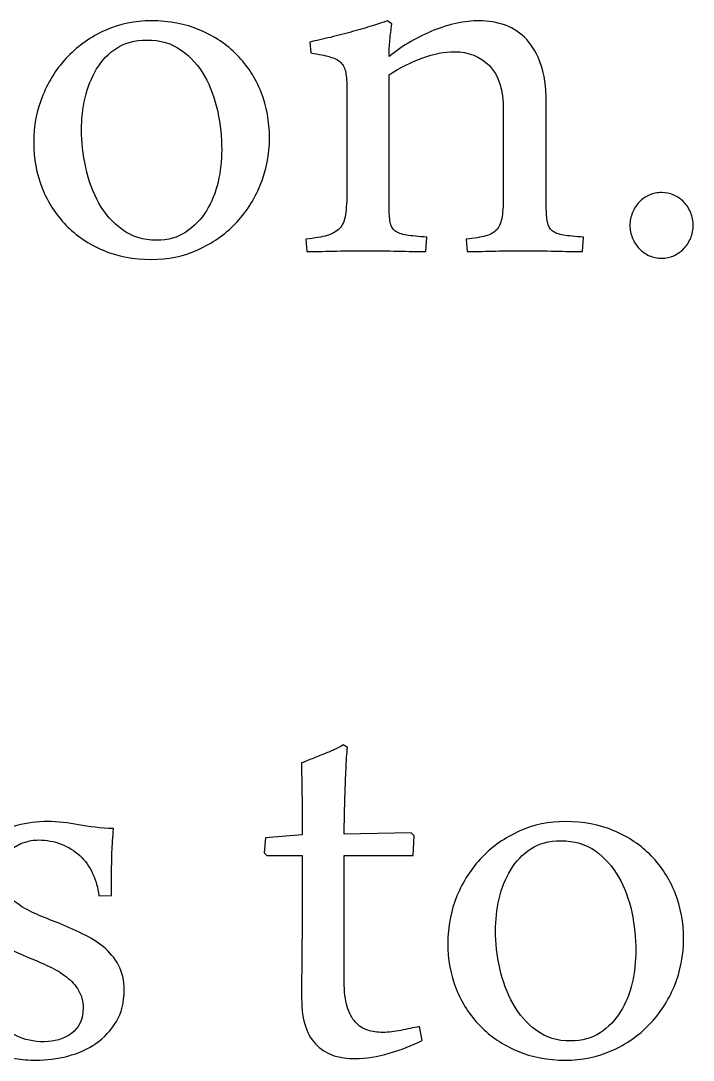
# Model space of a CAD drawing. Extents: x -303 to 288, y -142 to 145.
# Drawn here: x -5.54 to 1.57, y -139.42 to -128.43 of the extents above; entities that cross this region are included whole.
import ezdxf

# ---------------------------------------------------------------- set-up
doc = ezdxf.new("R2010")
doc.units = 0
doc.header["$MEASUREMENT"] = 0
doc.layers.add('LAYER_1', color=7, linetype='CONTINUOUS')

msp = doc.modelspace()

# ---------------------------------------------------------------- linework, layer by layer
at = {"layer": 'LAYER_1', "color": 250}
for points, knots in [([(-5.4036, -129.7187), (-5.4036, -129.5423), (-5.3712, -129.3744), (-5.3063, -129.2178), (-5.3063, -129.2178), (-5.2414, -129.0612), (-5.1539, -128.9243), (-5.041, -128.8086), (-5.041, -128.8086), (-4.9295, -128.6929), (-4.7983, -128.6011), (-4.6473, -128.5334), (-4.6473, -128.5334), (-4.4949, -128.4657), (-4.3326, -128.4318), (-4.1591, -128.4318), (-4.1591, -128.4318), (-3.9714, -128.4318), (-3.8006, -128.4643), (-3.6468, -128.5292), (-3.6468, -128.5292), (-3.4916, -128.5941), (-3.3604, -128.683), (-3.2517, -128.7945), (-3.2517, -128.7945), (-3.1431, -128.9059), (-3.0584, -129.0372), (-2.9991, -129.1867), (-2.9991, -129.1867), (-2.9399, -129.3377), (-2.9102, -129.4972), (-2.9102, -129.6679), (-2.9102, -129.6679), (-2.9102, -129.8471), (-2.9427, -130.0151), (-3.0076, -130.1703), (-3.0076, -130.1703), (-3.0725, -130.3269), (-3.16, -130.4624), (-3.2729, -130.5781), (-3.2729, -130.5781), (-3.3844, -130.6938), (-3.5156, -130.7855), (-3.6694, -130.8533), (-3.6694, -130.8533), (-3.8218, -130.921), (-3.9855, -130.9549), (-4.1591, -130.9549), (-4.1591, -130.9549), (-4.3467, -130.9549), (-4.5161, -130.9224), (-4.6699, -130.8575), (-4.6699, -130.8575), (-4.8223, -130.7926), (-4.9535, -130.7037), (-5.0622, -130.5922), (-5.0622, -130.5922), (-5.1708, -130.4807), (-5.2555, -130.3495), (-5.3147, -130.1999), (-5.3147, -130.1999), (-5.374, -130.0489), (-5.4036, -129.8895), (-5.4036, -129.7187)], [0, 0, 0, 0, 0.0588235, 0.0588235, 0.0588235, 0.0588235, 0.1176471, 0.1176471, 0.1176471, 0.1176471, 0.1764706, 0.1764706, 0.1764706, 0.1764706, 0.2352941, 0.2352941, 0.2352941, 0.2352941, 0.2941176, 0.2941176, 0.2941176, 0.2941176, 0.3529412, 0.3529412, 0.3529412, 0.3529412, 0.4117647, 0.4117647, 0.4117647, 0.4117647, 0.4705882, 0.4705882, 0.4705882, 0.4705882, 0.5294118, 0.5294118, 0.5294118, 0.5294118, 0.5882353, 0.5882353, 0.5882353, 0.5882353, 0.6470588, 0.6470588, 0.6470588, 0.6470588, 0.7058824, 0.7058824, 0.7058824, 0.7058824, 0.7647059, 0.7647059, 0.7647059, 0.7647059, 0.8235294, 0.8235294, 0.8235294, 0.8235294, 0.8823529, 0.8823529, 0.8823529, 0.8823529, 1, 1, 1, 1]), ([(-1.2564, -130.8716), (-1.3453, -130.8716), (-1.4441, -130.8702), (-1.5542, -130.8674), (-1.5542, -130.8674), (-1.6643, -130.8645), (-1.7856, -130.8631), (-1.9183, -130.8631), (-1.9183, -130.8631), (-2.0255, -130.8631), (-2.1327, -130.8645), (-2.2386, -130.8674), (-2.2386, -130.8674), (-2.3444, -130.8702), (-2.4361, -130.8716), (-2.5137, -130.8716), (-2.5137, -130.8716), (-2.5137, -130.8716), (-2.5264, -130.739), (-2.5264, -130.739), (-2.5264, -130.739), (-2.4319, -130.7305), (-2.3571, -130.7192), (-2.3007, -130.7023), (-2.3007, -130.7023), (-2.2442, -130.6853), (-2.2005, -130.6599), (-2.168, -130.6261), (-2.168, -130.6261), (-2.137, -130.5908), (-2.1158, -130.5428), (-2.1059, -130.4807), (-2.1059, -130.4807), (-2.0975, -130.4186), (-2.0918, -130.3354), (-2.0918, -130.231), (-2.0918, -130.231), (-2.0918, -130.231), (-2.0918, -129.1599), (-2.0918, -129.1599), (-2.0918, -129.1599), (-2.0918, -129.0823), (-2.096, -129.0216), (-2.1045, -128.9779), (-2.1045, -128.9779), (-2.113, -128.9342), (-2.1299, -128.8989), (-2.1567, -128.8721), (-2.1567, -128.8721), (-2.1821, -128.8467), (-2.2202, -128.8269), (-2.2724, -128.8128), (-2.2724, -128.8128), (-2.3232, -128.7987), (-2.3896, -128.7846), (-2.4728, -128.7719), (-2.4728, -128.7719), (-2.4728, -128.7719), (-2.4841, -128.6562), (-2.4841, -128.6562), (-2.4841, -128.6562), (-2.4164, -128.6421), (-2.3416, -128.6251), (-2.264, -128.6068), (-2.264, -128.6068), (-2.1849, -128.587), (-2.1087, -128.5673), (-2.034, -128.5461), (-2.034, -128.5461), (-1.9592, -128.5249), (-1.89, -128.5052), (-1.8251, -128.4868), (-1.8251, -128.4868), (-1.7602, -128.4671), (-1.708, -128.4487), (-1.6657, -128.4318), (-1.6657, -128.4318), (-1.6657, -128.4318), (-1.6163, -128.4657), (-1.6163, -128.4657), (-1.6163, -128.4657), (-1.6247, -128.5235), (-1.6318, -128.58), (-1.6374, -128.6364), (-1.6374, -128.6364), (-1.6431, -128.6943), (-1.6459, -128.7507), (-1.6459, -128.8086), (-1.6459, -128.8086), (-1.4963, -128.69), (-1.3383, -128.5983), (-1.1718, -128.532), (-1.1718, -128.532), (-1.0053, -128.4657), (-0.8458, -128.4318), (-0.6948, -128.4318), (-0.6948, -128.4318), (-0.596, -128.4318), (-0.5029, -128.4487), (-0.4154, -128.4798), (-0.4154, -128.4798), (-0.3294, -128.5122), (-0.2532, -128.5616), (-0.1897, -128.6308), (-0.1897, -128.6308), (-0.1276, -128.6999), (-0.0768, -128.7874), (-0.0401, -128.8932), (-0.0401, -128.8932), (-0.002, -128.9991), (0.0164, -129.1289), (0.0164, -129.2799), (0.0164, -129.2799), (0.0164, -129.2799), (0.0164, -130.4003), (0.0164, -130.4003), (0.0164, -130.4003), (0.0164, -130.4666), (0.0206, -130.5188), (0.0291, -130.5597), (0.0291, -130.5597), (0.0375, -130.5993), (0.0545, -130.6303), (0.0799, -130.6529), (0.0799, -130.6529), (0.1067, -130.674), (0.1462, -130.6896), (0.1984, -130.698), (0.1984, -130.698), (0.2506, -130.7065), (0.3212, -130.7136), (0.4087, -130.7192), (0.4087, -130.7192), (0.4087, -130.7192), (0.4002, -130.8716), (0.4002, -130.8716), (0.4002, -130.8716), (0.3127, -130.8716), (0.2153, -130.8702), (0.1095, -130.8674), (0.1095, -130.8674), (0.0037, -130.8645), (-0.1163, -130.8631), (-0.2475, -130.8631), (-0.2475, -130.8631), (-0.3562, -130.8631), (-0.4578, -130.8645), (-0.5565, -130.8674), (-0.5565, -130.8674), (-0.6539, -130.8702), (-0.7414, -130.8716), (-0.819, -130.8716), (-0.819, -130.8716), (-0.819, -130.8716), (-0.8317, -130.739), (-0.8317, -130.739), (-0.8317, -130.739), (-0.7456, -130.7305), (-0.6765, -130.7206), (-0.6243, -130.7065), (-0.6243, -130.7065), (-0.5721, -130.6924), (-0.5326, -130.6698), (-0.5043, -130.6374), (-0.5043, -130.6374), (-0.4775, -130.6063), (-0.4592, -130.5612), (-0.4507, -130.5019), (-0.4507, -130.5019), (-0.4422, -130.4426), (-0.438, -130.3608), (-0.438, -130.2549), (-0.438, -130.2549), (-0.438, -130.2549), (-0.438, -129.3829), (-0.438, -129.3829), (-0.438, -129.3829), (-0.438, -129.1628), (-0.4874, -129.0033), (-0.5848, -128.9059), (-0.5848, -128.9059), (-0.6835, -128.8086), (-0.8063, -128.7592), (-0.9545, -128.7592), (-0.9545, -128.7592), (-1.0603, -128.7592), (-1.1718, -128.7803), (-1.2903, -128.8227), (-1.2903, -128.8227), (-1.4088, -128.8664), (-1.5274, -128.9257), (-1.6459, -129.0033), (-1.6459, -129.0033), (-1.6459, -129.0033), (-1.6459, -130.4003), (-1.6459, -130.4003), (-1.6459, -130.4003), (-1.6459, -130.4666), (-1.6417, -130.5188), (-1.6346, -130.5597), (-1.6346, -130.5597), (-1.629, -130.5993), (-1.6106, -130.6303), (-1.5838, -130.6529), (-1.5838, -130.6529), (-1.5556, -130.674), (-1.5147, -130.6896), (-1.4611, -130.698), (-1.4611, -130.698), (-1.4074, -130.7065), (-1.3355, -130.7136), (-1.2452, -130.7192), (-1.2452, -130.7192), (-1.2452, -130.7192), (-1.2564, -130.8716), (-1.2564, -130.8716)], [0, 0, 0, 0, 0.0181818, 0.0181818, 0.0181818, 0.0181818, 0.0363636, 0.0363636, 0.0363636, 0.0363636, 0.0545455, 0.0545455, 0.0545455, 0.0545455, 0.0727273, 0.0727273, 0.0727273, 0.0727273, 0.0909091, 0.0909091, 0.0909091, 0.0909091, 0.1090909, 0.1090909, 0.1090909, 0.1090909, 0.1272727, 0.1272727, 0.1272727, 0.1272727, 0.1454545, 0.1454545, 0.1454545, 0.1454545, 0.1636364, 0.1636364, 0.1636364, 0.1636364, 0.1818182, 0.1818182, 0.1818182, 0.1818182, 0.2, 0.2, 0.2, 0.2, 0.2181818, 0.2181818, 0.2181818, 0.2181818, 0.2363636, 0.2363636, 0.2363636, 0.2363636, 0.2545455, 0.2545455, 0.2545455, 0.2545455, 0.2727273, 0.2727273, 0.2727273, 0.2727273, 0.2909091, 0.2909091, 0.2909091, 0.2909091, 0.3090909, 0.3090909, 0.3090909, 0.3090909, 0.3272727, 0.3272727, 0.3272727, 0.3272727, 0.3454545, 0.3454545, 0.3454545, 0.3454545, 0.3636364, 0.3636364, 0.3636364, 0.3636364, 0.3818182, 0.3818182, 0.3818182, 0.3818182, 0.4, 0.4, 0.4, 0.4, 0.4181818, 0.4181818, 0.4181818, 0.4181818, 0.4363636, 0.4363636, 0.4363636, 0.4363636, 0.4545455, 0.4545455, 0.4545455, 0.4545455, 0.4727273, 0.4727273, 0.4727273, 0.4727273, 0.4909091, 0.4909091, 0.4909091, 0.4909091, 0.5090909, 0.5090909, 0.5090909, 0.5090909, 0.5272727, 0.5272727, 0.5272727, 0.5272727, 0.5454545, 0.5454545, 0.5454545, 0.5454545, 0.5636364, 0.5636364, 0.5636364, 0.5636364, 0.5818182, 0.5818182, 0.5818182, 0.5818182, 0.6, 0.6, 0.6, 0.6, 0.6181818, 0.6181818, 0.6181818, 0.6181818, 0.6363636, 0.6363636, 0.6363636, 0.6363636, 0.6545455, 0.6545455, 0.6545455, 0.6545455, 0.6727273, 0.6727273, 0.6727273, 0.6727273, 0.6909091, 0.6909091, 0.6909091, 0.6909091, 0.7090909, 0.7090909, 0.7090909, 0.7090909, 0.7272727, 0.7272727, 0.7272727, 0.7272727, 0.7454545, 0.7454545, 0.7454545, 0.7454545, 0.7636364, 0.7636364, 0.7636364, 0.7636364, 0.7818182, 0.7818182, 0.7818182, 0.7818182, 0.8, 0.8, 0.8, 0.8, 0.8181818, 0.8181818, 0.8181818, 0.8181818, 0.8363636, 0.8363636, 0.8363636, 0.8363636, 0.8545455, 0.8545455, 0.8545455, 0.8545455, 0.8727273, 0.8727273, 0.8727273, 0.8727273, 0.8909091, 0.8909091, 0.8909091, 0.8909091, 0.9090909, 0.9090909, 0.9090909, 0.9090909, 0.9272727, 0.9272727, 0.9272727, 0.9272727, 0.9454545, 0.9454545, 0.9454545, 0.9454545, 0.9636364, 0.9636364, 0.9636364, 0.9636364, 1, 1, 1, 1]), ([(-4.1054, -130.7517), (-3.9841, -130.7517), (-3.8797, -130.7234), (-3.7936, -130.6656), (-3.7936, -130.6656), (-3.7061, -130.6063), (-3.6341, -130.5329), (-3.5777, -130.4412), (-3.5777, -130.4412), (-3.5212, -130.3509), (-3.4803, -130.2493), (-3.4535, -130.1364), (-3.4535, -130.1364), (-3.4281, -130.0221), (-3.4154, -129.9092), (-3.4154, -129.7963), (-3.4154, -129.7963), (-3.4154, -129.6651), (-3.4295, -129.5296), (-3.4577, -129.3914), (-3.4577, -129.3914), (-3.4874, -129.2545), (-3.5339, -129.1289), (-3.5974, -129.0174), (-3.5974, -129.0174), (-3.6595, -128.9059), (-3.7428, -128.8142), (-3.843, -128.7423), (-3.843, -128.7423), (-3.9432, -128.6703), (-4.0659, -128.635), (-4.2084, -128.635), (-4.2084, -128.635), (-4.3326, -128.635), (-4.4385, -128.6632), (-4.5245, -128.7197), (-4.5245, -128.7197), (-4.612, -128.7761), (-4.6826, -128.8495), (-4.7376, -128.9412), (-4.7376, -128.9412), (-4.7926, -129.0315), (-4.8336, -129.1345), (-4.8604, -129.2474), (-4.8604, -129.2474), (-4.8858, -129.3603), (-4.8985, -129.4732), (-4.8985, -129.5861), (-4.8985, -129.5861), (-4.8985, -129.7131), (-4.8844, -129.8443), (-4.8533, -129.9826), (-4.8533, -129.9826), (-4.8237, -130.1209), (-4.7757, -130.2465), (-4.7136, -130.3594), (-4.7136, -130.3594), (-4.6501, -130.4723), (-4.5683, -130.5654), (-4.4667, -130.6402), (-4.4667, -130.6402), (-4.3665, -130.715), (-4.2451, -130.7517), (-4.1054, -130.7517)], [0, 0, 0, 0, 0.0588235, 0.0588235, 0.0588235, 0.0588235, 0.1176471, 0.1176471, 0.1176471, 0.1176471, 0.1764706, 0.1764706, 0.1764706, 0.1764706, 0.2352941, 0.2352941, 0.2352941, 0.2352941, 0.2941176, 0.2941176, 0.2941176, 0.2941176, 0.3529412, 0.3529412, 0.3529412, 0.3529412, 0.4117647, 0.4117647, 0.4117647, 0.4117647, 0.4705882, 0.4705882, 0.4705882, 0.4705882, 0.5294118, 0.5294118, 0.5294118, 0.5294118, 0.5882353, 0.5882353, 0.5882353, 0.5882353, 0.6470588, 0.6470588, 0.6470588, 0.6470588, 0.7058824, 0.7058824, 0.7058824, 0.7058824, 0.7647059, 0.7647059, 0.7647059, 0.7647059, 0.8235294, 0.8235294, 0.8235294, 0.8235294, 0.8823529, 0.8823529, 0.8823529, 0.8823529, 1, 1, 1, 1]), ([(1.57, -130.595), (1.57, -130.6416), (1.5615, -130.6867), (1.5432, -130.7291), (1.5432, -130.7291), (1.5262, -130.7714), (1.5008, -130.8095), (1.4712, -130.8406), (1.4712, -130.8406), (1.4402, -130.8716), (1.4049, -130.897), (1.364, -130.9153), (1.364, -130.9153), (1.323, -130.9323), (1.2793, -130.9422), (1.2356, -130.9422), (1.2356, -130.9422), (1.189, -130.9422), (1.1453, -130.9323), (1.1057, -130.9153), (1.1057, -130.9153), (1.0648, -130.897), (1.0295, -130.8716), (0.9999, -130.8406), (0.9999, -130.8406), (0.9703, -130.8095), (0.9449, -130.7714), (0.9279, -130.7291), (0.9279, -130.7291), (0.9096, -130.6867), (0.9011, -130.6416), (0.9011, -130.595), (0.9011, -130.595), (0.9011, -130.5485), (0.9096, -130.5033), (0.9279, -130.4596), (0.9279, -130.4596), (0.9449, -130.4172), (0.9703, -130.3805), (0.9999, -130.3481), (0.9999, -130.3481), (1.0295, -130.317), (1.0648, -130.2916), (1.1057, -130.2747), (1.1057, -130.2747), (1.1453, -130.2564), (1.189, -130.2479), (1.2356, -130.2479), (1.2356, -130.2479), (1.2793, -130.2479), (1.323, -130.2564), (1.364, -130.2747), (1.364, -130.2747), (1.4049, -130.2916), (1.4402, -130.317), (1.4712, -130.3481), (1.4712, -130.3481), (1.5008, -130.3805), (1.5262, -130.4172), (1.5432, -130.4596), (1.5432, -130.4596), (1.5615, -130.5033), (1.57, -130.5485), (1.57, -130.595)], [0, 0, 0, 0, 0.0588235, 0.0588235, 0.0588235, 0.0588235, 0.1176471, 0.1176471, 0.1176471, 0.1176471, 0.1764706, 0.1764706, 0.1764706, 0.1764706, 0.2352941, 0.2352941, 0.2352941, 0.2352941, 0.2941176, 0.2941176, 0.2941176, 0.2941176, 0.3529412, 0.3529412, 0.3529412, 0.3529412, 0.4117647, 0.4117647, 0.4117647, 0.4117647, 0.4705882, 0.4705882, 0.4705882, 0.4705882, 0.5294118, 0.5294118, 0.5294118, 0.5294118, 0.5882353, 0.5882353, 0.5882353, 0.5882353, 0.6470588, 0.6470588, 0.6470588, 0.6470588, 0.7058824, 0.7058824, 0.7058824, 0.7058824, 0.7647059, 0.7647059, 0.7647059, 0.7647059, 0.8235294, 0.8235294, 0.8235294, 0.8235294, 0.8823529, 0.8823529, 0.8823529, 0.8823529, 1, 1, 1, 1]), ([(-2.0864, -136.1138), (-2.092, -136.1802), (-2.0977, -136.2564), (-2.1005, -136.3424), (-2.1005, -136.3424), (-2.1047, -136.4299), (-2.109, -136.516), (-2.1118, -136.6035), (-2.1118, -136.6035), (-2.1146, -136.691), (-2.116, -136.7714), (-2.1174, -136.8476), (-2.1174, -136.8476), (-2.1188, -136.9238), (-2.1203, -136.9845), (-2.1203, -137.0311), (-2.1203, -137.0311), (-2.1203, -137.0311), (-1.4133, -137.0184), (-1.4133, -137.0184), (-1.4133, -137.0184), (-1.4133, -137.0184), (-1.3794, -137.048), (-1.3794, -137.048), (-1.3794, -137.048), (-1.3794, -137.048), (-1.3921, -137.2582), (-1.3921, -137.2582), (-1.3921, -137.2582), (-1.3921, -137.2582), (-2.1203, -137.2582), (-2.1203, -137.2582), (-2.1203, -137.2582), (-2.1203, -137.2582), (-2.1203, -138.5903), (-2.1203, -138.5903), (-2.1203, -138.5903), (-2.1203, -138.6976), (-2.109, -138.785), (-2.0892, -138.8542), (-2.0892, -138.8542), (-2.068, -138.9233), (-2.0398, -138.9784), (-2.0017, -139.0193), (-2.0017, -139.0193), (-1.965, -139.0616), (-1.9213, -139.0898), (-1.8719, -139.104), (-1.8719, -139.104), (-1.8225, -139.1195), (-1.7689, -139.1279), (-1.711, -139.1279), (-1.711, -139.1279), (-1.6504, -139.1279), (-1.5869, -139.1209), (-1.5205, -139.1068), (-1.5205, -139.1068), (-1.4542, -139.0927), (-1.3893, -139.0786), (-1.3258, -139.0659), (-1.3258, -139.0659), (-1.3258, -139.0659), (-1.2976, -139.214), (-1.2976, -139.214), (-1.2976, -139.214), (-1.4048, -139.2662), (-1.5205, -139.3114), (-1.6447, -139.3481), (-1.6447, -139.3481), (-1.7689, -139.3862), (-1.8888, -139.4045), (-2.0045, -139.4045), (-2.0045, -139.4045), (-2.0836, -139.4045), (-2.1584, -139.3946), (-2.2247, -139.3735), (-2.2247, -139.3735), (-2.2924, -139.3523), (-2.3531, -139.317), (-2.4053, -139.2676), (-2.4053, -139.2676), (-2.4575, -139.2183), (-2.4984, -139.1533), (-2.5266, -139.0715), (-2.5266, -139.0715), (-2.5563, -138.9897), (-2.5704, -138.8909), (-2.5704, -138.7723), (-2.5704, -138.7723), (-2.5704, -138.7723), (-2.5704, -138.6609), (-2.5704, -138.6609), (-2.5704, -138.6609), (-2.5704, -138.6101), (-2.5704, -138.5311), (-2.569, -138.421), (-2.569, -138.421), (-2.5676, -138.3095), (-2.5662, -138.1628), (-2.5662, -137.9779), (-2.5662, -137.9779), (-2.5662, -137.9779), (-2.5662, -137.2582), (-2.5662, -137.2582), (-2.5662, -137.2582), (-2.5662, -137.2582), (-2.9387, -137.2582), (-2.9387, -137.2582), (-2.9387, -137.2582), (-2.9387, -137.2582), (-2.9669, -137.23), (-2.9669, -137.23), (-2.9669, -137.23), (-2.9669, -137.23), (-2.9514, -137.0692), (-2.9514, -137.0692), (-2.9514, -137.0692), (-2.9514, -137.0692), (-2.5662, -137.0395), (-2.5662, -137.0395), (-2.5662, -137.0395), (-2.5662, -137.0395), (-2.5662, -136.6966), (-2.5662, -136.6966), (-2.5662, -136.6966), (-2.5662, -136.6275), (-2.5676, -136.5569), (-2.569, -136.4864), (-2.569, -136.4864), (-2.5704, -136.4144), (-2.5704, -136.3453), (-2.5704, -136.2789), (-2.5704, -136.2789), (-2.5295, -136.262), (-2.4857, -136.2451), (-2.442, -136.2267), (-2.442, -136.2267), (-2.3982, -136.2098), (-2.3559, -136.1914), (-2.3136, -136.1759), (-2.3136, -136.1759), (-2.2727, -136.159), (-2.236, -136.1435), (-2.2049, -136.1279), (-2.2049, -136.1279), (-2.1725, -136.1124), (-2.1485, -136.0997), (-2.1315, -136.0884), (-2.1315, -136.0884), (-2.1315, -136.0884), (-2.0864, -136.1138), (-2.0864, -136.1138)], [0, 0, 0, 0, 0.025641, 0.025641, 0.025641, 0.025641, 0.0512821, 0.0512821, 0.0512821, 0.0512821, 0.0769231, 0.0769231, 0.0769231, 0.0769231, 0.1025641, 0.1025641, 0.1025641, 0.1025641, 0.1282051, 0.1282051, 0.1282051, 0.1282051, 0.1538462, 0.1538462, 0.1538462, 0.1538462, 0.1794872, 0.1794872, 0.1794872, 0.1794872, 0.2051282, 0.2051282, 0.2051282, 0.2051282, 0.2307692, 0.2307692, 0.2307692, 0.2307692, 0.2564103, 0.2564103, 0.2564103, 0.2564103, 0.2820513, 0.2820513, 0.2820513, 0.2820513, 0.3076923, 0.3076923, 0.3076923, 0.3076923, 0.3333333, 0.3333333, 0.3333333, 0.3333333, 0.3589744, 0.3589744, 0.3589744, 0.3589744, 0.3846154, 0.3846154, 0.3846154, 0.3846154, 0.4102564, 0.4102564, 0.4102564, 0.4102564, 0.4358974, 0.4358974, 0.4358974, 0.4358974, 0.4615385, 0.4615385, 0.4615385, 0.4615385, 0.4871795, 0.4871795, 0.4871795, 0.4871795, 0.5128205, 0.5128205, 0.5128205, 0.5128205, 0.5384615, 0.5384615, 0.5384615, 0.5384615, 0.5641026, 0.5641026, 0.5641026, 0.5641026, 0.5897436, 0.5897436, 0.5897436, 0.5897436, 0.6153846, 0.6153846, 0.6153846, 0.6153846, 0.6410256, 0.6410256, 0.6410256, 0.6410256, 0.6666667, 0.6666667, 0.6666667, 0.6666667, 0.6923077, 0.6923077, 0.6923077, 0.6923077, 0.7179487, 0.7179487, 0.7179487, 0.7179487, 0.7435897, 0.7435897, 0.7435897, 0.7435897, 0.7692308, 0.7692308, 0.7692308, 0.7692308, 0.7948718, 0.7948718, 0.7948718, 0.7948718, 0.8205128, 0.8205128, 0.8205128, 0.8205128, 0.8461538, 0.8461538, 0.8461538, 0.8461538, 0.8717949, 0.8717949, 0.8717949, 0.8717949, 0.8974359, 0.8974359, 0.8974359, 0.8974359, 0.9230769, 0.9230769, 0.9230769, 0.9230769, 0.9487179, 0.9487179, 0.9487179, 0.9487179, 1, 1, 1, 1]), ([(-4.7153, -137.6844), (-4.7238, -137.5997), (-4.745, -137.5193), (-4.7802, -137.4473), (-4.7802, -137.4473), (-4.8141, -137.3739), (-4.8593, -137.3104), (-4.9157, -137.2582), (-4.9157, -137.2582), (-4.9722, -137.206), (-5.0385, -137.1651), (-5.1133, -137.1369), (-5.1133, -137.1369), (-5.1866, -137.1073), (-5.2671, -137.0931), (-5.3517, -137.0931), (-5.3517, -137.0931), (-5.4054, -137.0931), (-5.4548, -137.1016), (-5.5027, -137.1185), (-5.5027, -137.1185), (-5.5521, -137.1341), (-5.5945, -137.1581), (-5.6311, -137.1891), (-5.6311, -137.1891), (-5.6692, -137.2187), (-5.6989, -137.2568), (-5.72, -137.302), (-5.72, -137.302), (-5.7426, -137.3471), (-5.7539, -137.3993), (-5.7539, -137.4572), (-5.7539, -137.4572), (-5.7539, -137.5263), (-5.7356, -137.5856), (-5.7017, -137.6364), (-5.7017, -137.6364), (-5.6678, -137.6886), (-5.6213, -137.7338), (-5.5648, -137.7733), (-5.5648, -137.7733), (-5.5084, -137.8128), (-5.4435, -137.8481), (-5.3715, -137.8791), (-5.3715, -137.8791), (-5.2981, -137.9088), (-5.2233, -137.9398), (-5.1457, -137.9694), (-5.1457, -137.9694), (-5.0596, -138.0061), (-4.975, -138.0442), (-4.8917, -138.0837), (-4.8917, -138.0837), (-4.8071, -138.1232), (-4.7323, -138.1698), (-4.6659, -138.2234), (-4.6659, -138.2234), (-4.5996, -138.2785), (-4.5474, -138.342), (-4.5065, -138.4168), (-4.5065, -138.4168), (-4.467, -138.4901), (-4.4472, -138.579), (-4.4472, -138.6806), (-4.4472, -138.6806), (-4.4472, -138.8104), (-4.474, -138.9219), (-4.5291, -139.0136), (-4.5291, -139.0136), (-4.5855, -139.1054), (-4.6561, -139.183), (-4.745, -139.2437), (-4.745, -139.2437), (-4.8325, -139.3043), (-4.9326, -139.3481), (-5.0441, -139.3777), (-5.0441, -139.3777), (-5.1556, -139.4059), (-5.2685, -139.4215), (-5.3814, -139.4215), (-5.3814, -139.4215), (-5.4533, -139.4215), (-5.5253, -139.4158), (-5.5987, -139.4045), (-5.5987, -139.4045), (-5.6721, -139.3932), (-5.7398, -139.3805), (-5.8033, -139.3678), (-5.8033, -139.3678), (-5.8611, -139.3537), (-5.9162, -139.3396), (-5.9698, -139.3283), (-5.9698, -139.3283), (-6.0248, -139.3156), (-6.0827, -139.3072), (-6.1462, -139.3015), (-6.1462, -139.3015), (-6.149, -139.2535), (-6.1532, -139.1943), (-6.1603, -139.1237), (-6.1603, -139.1237), (-6.1674, -139.0517), (-6.1744, -138.9784), (-6.1829, -138.9036), (-6.1829, -138.9036), (-6.1913, -138.8302), (-6.2012, -138.7582), (-6.2097, -138.6905), (-6.2097, -138.6905), (-6.2196, -138.6242), (-6.2309, -138.5706), (-6.2407, -138.5325), (-6.2407, -138.5325), (-6.2407, -138.5325), (-6.101, -138.4944), (-6.101, -138.4944), (-6.101, -138.4944), (-6.0615, -138.5889), (-6.0192, -138.6792), (-5.9726, -138.7681), (-5.9726, -138.7681), (-5.9261, -138.8556), (-5.8696, -138.9332), (-5.8047, -139.0009), (-5.8047, -139.0009), (-5.7398, -139.0687), (-5.6664, -139.1237), (-5.5846, -139.1646), (-5.5846, -139.1646), (-5.5013, -139.2056), (-5.404, -139.2267), (-5.2911, -139.2267), (-5.2911, -139.2267), (-5.1824, -139.2267), (-5.0879, -139.1971), (-5.0046, -139.1378), (-5.0046, -139.1378), (-4.9228, -139.0786), (-4.8804, -138.9882), (-4.8804, -138.8669), (-4.8804, -138.8669), (-4.8804, -138.7977), (-4.8974, -138.7371), (-4.9284, -138.6834), (-4.9284, -138.6834), (-4.9609, -138.6298), (-5.0032, -138.5819), (-5.0568, -138.5409), (-5.0568, -138.5409), (-5.1104, -138.4986), (-5.1711, -138.4619), (-5.2389, -138.4309), (-5.2389, -138.4309), (-5.3066, -138.3984), (-5.3771, -138.3674), (-5.4519, -138.3377), (-5.4519, -138.3377), (-5.5366, -138.3025), (-5.6213, -138.2644), (-5.7059, -138.2234), (-5.7059, -138.2234), (-5.7906, -138.1839), (-5.8654, -138.1374), (-5.9317, -138.0837), (-5.9317, -138.0837), (-5.998, -138.0301), (-6.0516, -137.9652), (-6.0926, -137.8918), (-6.0926, -137.8918), (-6.1335, -137.817), (-6.1547, -137.7267), (-6.1547, -137.6223), (-6.1547, -137.6223), (-6.1547, -137.4953), (-6.1278, -137.3866), (-6.0742, -137.2963), (-6.0742, -137.2963), (-6.0206, -137.2046), (-5.9515, -137.1298), (-5.8668, -137.0706), (-5.8668, -137.0706), (-5.7835, -137.0113), (-5.6876, -136.9676), (-5.5803, -136.9407), (-5.5803, -136.9407), (-5.4717, -136.9125), (-5.3644, -136.8984), (-5.2572, -136.8984), (-5.2572, -136.8984), (-5.1471, -136.8984), (-5.0371, -136.9097), (-4.9284, -136.9323), (-4.9284, -136.9323), (-4.8198, -136.9549), (-4.697, -136.9676), (-4.5587, -136.9732), (-4.5587, -136.9732), (-4.5672, -137.0621), (-4.5728, -137.1454), (-4.5756, -137.223), (-4.5756, -137.223), (-4.5785, -137.302), (-4.5799, -137.3866), (-4.5799, -137.4784), (-4.5799, -137.4784), (-4.5799, -137.4784), (-4.5799, -137.6802), (-4.5799, -137.6802), (-4.5799, -137.6802), (-4.5799, -137.6802), (-4.7153, -137.6844), (-4.7153, -137.6844)], [0, 0, 0, 0, 0.0185185, 0.0185185, 0.0185185, 0.0185185, 0.037037, 0.037037, 0.037037, 0.037037, 0.0555556, 0.0555556, 0.0555556, 0.0555556, 0.0740741, 0.0740741, 0.0740741, 0.0740741, 0.0925926, 0.0925926, 0.0925926, 0.0925926, 0.1111111, 0.1111111, 0.1111111, 0.1111111, 0.1296296, 0.1296296, 0.1296296, 0.1296296, 0.1481481, 0.1481481, 0.1481481, 0.1481481, 0.1666667, 0.1666667, 0.1666667, 0.1666667, 0.1851852, 0.1851852, 0.1851852, 0.1851852, 0.2037037, 0.2037037, 0.2037037, 0.2037037, 0.2222222, 0.2222222, 0.2222222, 0.2222222, 0.2407407, 0.2407407, 0.2407407, 0.2407407, 0.2592593, 0.2592593, 0.2592593, 0.2592593, 0.2777778, 0.2777778, 0.2777778, 0.2777778, 0.2962963, 0.2962963, 0.2962963, 0.2962963, 0.3148148, 0.3148148, 0.3148148, 0.3148148, 0.3333333, 0.3333333, 0.3333333, 0.3333333, 0.3518519, 0.3518519, 0.3518519, 0.3518519, 0.3703704, 0.3703704, 0.3703704, 0.3703704, 0.3888889, 0.3888889, 0.3888889, 0.3888889, 0.4074074, 0.4074074, 0.4074074, 0.4074074, 0.4259259, 0.4259259, 0.4259259, 0.4259259, 0.4444444, 0.4444444, 0.4444444, 0.4444444, 0.462963, 0.462963, 0.462963, 0.462963, 0.4814815, 0.4814815, 0.4814815, 0.4814815, 0.5, 0.5, 0.5, 0.5, 0.5185185, 0.5185185, 0.5185185, 0.5185185, 0.537037, 0.537037, 0.537037, 0.537037, 0.5555556, 0.5555556, 0.5555556, 0.5555556, 0.5740741, 0.5740741, 0.5740741, 0.5740741, 0.5925926, 0.5925926, 0.5925926, 0.5925926, 0.6111111, 0.6111111, 0.6111111, 0.6111111, 0.6296296, 0.6296296, 0.6296296, 0.6296296, 0.6481481, 0.6481481, 0.6481481, 0.6481481, 0.6666667, 0.6666667, 0.6666667, 0.6666667, 0.6851852, 0.6851852, 0.6851852, 0.6851852, 0.7037037, 0.7037037, 0.7037037, 0.7037037, 0.7222222, 0.7222222, 0.7222222, 0.7222222, 0.7407407, 0.7407407, 0.7407407, 0.7407407, 0.7592593, 0.7592593, 0.7592593, 0.7592593, 0.7777778, 0.7777778, 0.7777778, 0.7777778, 0.7962963, 0.7962963, 0.7962963, 0.7962963, 0.8148148, 0.8148148, 0.8148148, 0.8148148, 0.8333333, 0.8333333, 0.8333333, 0.8333333, 0.8518519, 0.8518519, 0.8518519, 0.8518519, 0.8703704, 0.8703704, 0.8703704, 0.8703704, 0.8888889, 0.8888889, 0.8888889, 0.8888889, 0.9074074, 0.9074074, 0.9074074, 0.9074074, 0.9259259, 0.9259259, 0.9259259, 0.9259259, 0.9444444, 0.9444444, 0.9444444, 0.9444444, 0.962963, 0.962963, 0.962963, 0.962963, 1, 1, 1, 1]), ([(-1.0252, -138.1853), (-1.0252, -138.0089), (-0.9928, -137.841), (-0.9279, -137.6844), (-0.9279, -137.6844), (-0.863, -137.5278), (-0.7755, -137.3909), (-0.6626, -137.2752), (-0.6626, -137.2752), (-0.5511, -137.1595), (-0.4199, -137.0677), (-0.2689, -137), (-0.2689, -137), (-0.1165, -136.9323), (0.0458, -136.8984), (0.2193, -136.8984), (0.2193, -136.8984), (0.407, -136.8984), (0.5778, -136.9309), (0.7316, -136.9958), (0.7316, -136.9958), (0.8868, -137.0607), (1.018, -137.1496), (1.1267, -137.2611), (1.1267, -137.2611), (1.2353, -137.3725), (1.32, -137.5038), (1.3793, -137.6533), (1.3793, -137.6533), (1.4385, -137.8043), (1.4682, -137.9638), (1.4682, -138.1345), (1.4682, -138.1345), (1.4682, -138.3137), (1.4357, -138.4817), (1.3708, -138.6369), (1.3708, -138.6369), (1.3059, -138.7935), (1.2184, -138.929), (1.1055, -139.0447), (1.1055, -139.0447), (0.994, -139.1604), (0.8628, -139.2521), (0.709, -139.3199), (0.709, -139.3199), (0.5566, -139.3876), (0.3929, -139.4215), (0.2193, -139.4215), (0.2193, -139.4215), (0.0317, -139.4215), (-0.1377, -139.389), (-0.2915, -139.3241), (-0.2915, -139.3241), (-0.4439, -139.2592), (-0.5751, -139.1703), (-0.6838, -139.0588), (-0.6838, -139.0588), (-0.7924, -138.9473), (-0.8771, -138.8161), (-0.9363, -138.6665), (-0.9363, -138.6665), (-0.9956, -138.5155), (-1.0252, -138.3561), (-1.0252, -138.1853)], [0, 0, 0, 0, 0.0588235, 0.0588235, 0.0588235, 0.0588235, 0.1176471, 0.1176471, 0.1176471, 0.1176471, 0.1764706, 0.1764706, 0.1764706, 0.1764706, 0.2352941, 0.2352941, 0.2352941, 0.2352941, 0.2941176, 0.2941176, 0.2941176, 0.2941176, 0.3529412, 0.3529412, 0.3529412, 0.3529412, 0.4117647, 0.4117647, 0.4117647, 0.4117647, 0.4705882, 0.4705882, 0.4705882, 0.4705882, 0.5294118, 0.5294118, 0.5294118, 0.5294118, 0.5882353, 0.5882353, 0.5882353, 0.5882353, 0.6470588, 0.6470588, 0.6470588, 0.6470588, 0.7058824, 0.7058824, 0.7058824, 0.7058824, 0.7647059, 0.7647059, 0.7647059, 0.7647059, 0.8235294, 0.8235294, 0.8235294, 0.8235294, 0.8823529, 0.8823529, 0.8823529, 0.8823529, 1, 1, 1, 1]), ([(0.273, -139.2183), (0.3943, -139.2183), (0.4987, -139.19), (0.5848, -139.1322), (0.5848, -139.1322), (0.6723, -139.0729), (0.7443, -138.9995), (0.8007, -138.9078), (0.8007, -138.9078), (0.8572, -138.8175), (0.8981, -138.7159), (0.9249, -138.603), (0.9249, -138.603), (0.9503, -138.4887), (0.963, -138.3758), (0.963, -138.2629), (0.963, -138.2629), (0.963, -138.1317), (0.9489, -137.9962), (0.9207, -137.858), (0.9207, -137.858), (0.891, -137.7211), (0.8445, -137.5955), (0.781, -137.484), (0.781, -137.484), (0.7189, -137.3725), (0.6356, -137.2808), (0.5354, -137.2089), (0.5354, -137.2089), (0.4352, -137.1369), (0.3125, -137.1016), (0.17, -137.1016), (0.17, -137.1016), (0.0458, -137.1016), (-0.0601, -137.1298), (-0.1461, -137.1863), (-0.1461, -137.1863), (-0.2336, -137.2427), (-0.3042, -137.3161), (-0.3592, -137.4078), (-0.3592, -137.4078), (-0.4142, -137.4981), (-0.4552, -137.6011), (-0.482, -137.714), (-0.482, -137.714), (-0.5074, -137.8269), (-0.5201, -137.9398), (-0.5201, -138.0527), (-0.5201, -138.0527), (-0.5201, -138.1797), (-0.506, -138.3109), (-0.4749, -138.4492), (-0.4749, -138.4492), (-0.4453, -138.5875), (-0.3973, -138.7131), (-0.3352, -138.826), (-0.3352, -138.826), (-0.2717, -138.9389), (-0.1899, -139.032), (-0.0883, -139.1068), (-0.0883, -139.1068), (0.0119, -139.1816), (0.1333, -139.2183), (0.273, -139.2183)], [0, 0, 0, 0, 0.0588235, 0.0588235, 0.0588235, 0.0588235, 0.1176471, 0.1176471, 0.1176471, 0.1176471, 0.1764706, 0.1764706, 0.1764706, 0.1764706, 0.2352941, 0.2352941, 0.2352941, 0.2352941, 0.2941176, 0.2941176, 0.2941176, 0.2941176, 0.3529412, 0.3529412, 0.3529412, 0.3529412, 0.4117647, 0.4117647, 0.4117647, 0.4117647, 0.4705882, 0.4705882, 0.4705882, 0.4705882, 0.5294118, 0.5294118, 0.5294118, 0.5294118, 0.5882353, 0.5882353, 0.5882353, 0.5882353, 0.6470588, 0.6470588, 0.6470588, 0.6470588, 0.7058824, 0.7058824, 0.7058824, 0.7058824, 0.7647059, 0.7647059, 0.7647059, 0.7647059, 0.8235294, 0.8235294, 0.8235294, 0.8235294, 0.8823529, 0.8823529, 0.8823529, 0.8823529, 1, 1, 1, 1])]:
    msp.add_open_spline(points, degree=3, knots=knots, dxfattribs=at)

doc.saveas('drawing.dxf')
